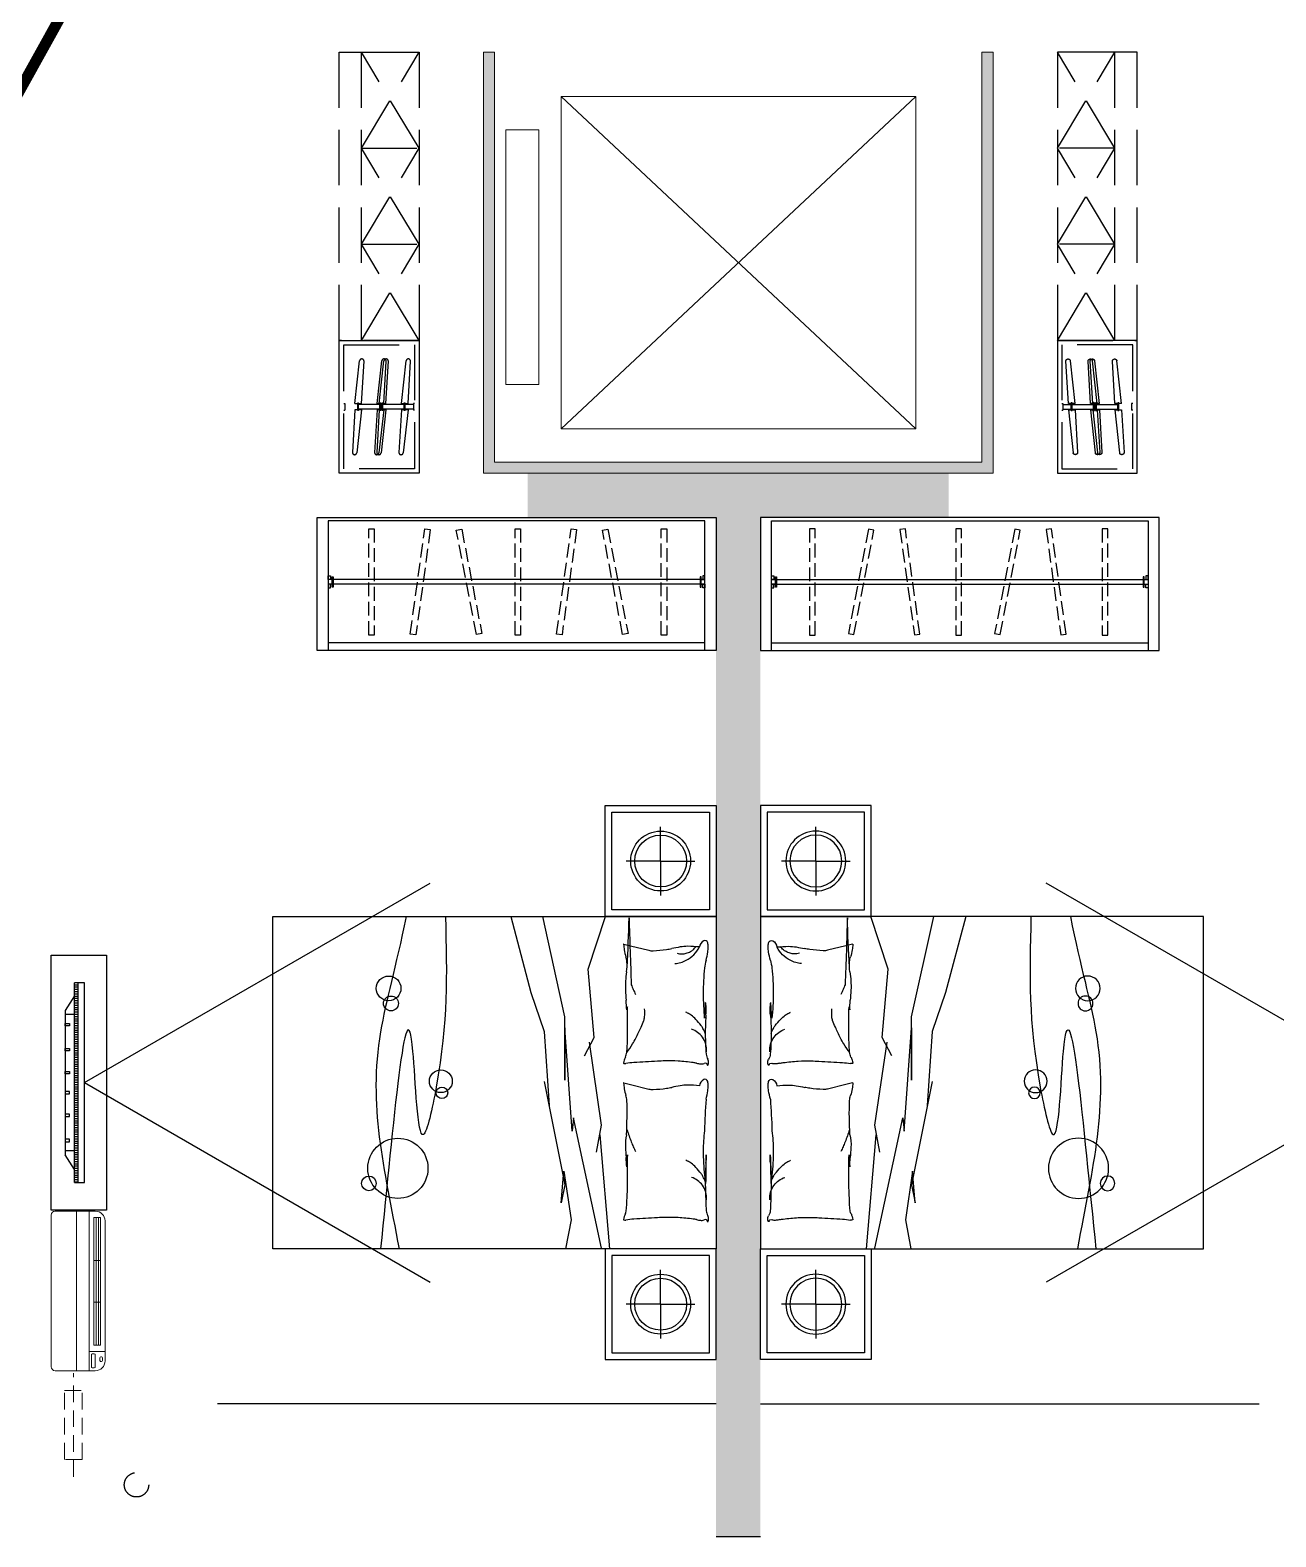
# Model space of a CAD drawing. Extents: x 3002737 to 4077523, y -995787 to -7267.
# Drawn here: x 3249543 to 3255163, y -747456 to -740656 of the extents above; entities that cross this region are included whole.
import ezdxf

# ---------------------------------------------------------------- set-up
doc = ezdxf.new("R2010")
doc.units = 0
doc.header["$LTSCALE"] = 1000
doc.header["$MEASUREMENT"] = 0
for name, pattern in [('3.5方案汇报，与郭总、侯月琴确定户型_t8$0$高层_t8$0$DASH', [0.35, 0.25, -0.1]), ('A户型$0$DASH', [0.35, 0.25, -0.1]), ('DASH', [0.35, 0.25, -0.1]), ('HIDDEN', [0.375, 0.25, -0.125])]:
    doc.linetypes.add(name, pattern=pattern)
doc.layers.get('0').update_dxf_attribs({"linetype": 'CONTINUOUS'})
for name, color, linetype in [('!!电气', 1, 'CONTINUOUS'), ('3.5方案汇报，与郭总、侯月琴确定户型_t8$0$2020.03.04 -1安徽标准化洋房户型(UA）_t8_t8$0$A-家具-FURN', 251, 'CONTINUOUS'), ('3.5方案汇报，与郭总、侯月琴确定户型_t8$0$2020.03.04 -1安徽标准化洋房户型(UA）_t8_t8$0$fur', 252, 'CONTINUOUS'), ('3.5方案汇报，与郭总、侯月琴确定户型_t8$0$2020.03.04 -1安徽标准化洋房户型(UA）_t8_t8$0$FURN', 252, 'CONTINUOUS'), ('3.5方案汇报，与郭总、侯月琴确定户型_t8$0$2020.03.04 -1安徽标准化洋房户型(UA）_t8_t8$0$看线', 154, 'CONTINUOUS'), ('3.5方案汇报，与郭总、侯月琴确定户型_t8$0$高层_t8$0$LS-家具-LB', 8, 'CONTINUOUS'), ('5fur', 175, 'CONTINUOUS'), ('LS-家具-LB', 8, 'CONTINUOUS'), ('VPIPE-雨水', 4, 'DASH'), ('WIRE-照明', 2, 'CONTINUOUS'), ('保温', 6, 'CONTINUOUS')]:
    doc.layers.add(name, color=color, linetype=linetype)
for name, color, linetype, lineweight in [('3.5方案汇报，与郭总、侯月琴确定户型_t8$0$STAIR', 2, 'CONTINUOUS', 18), ('填充', 251, 'CONTINUOUS', 5), ('平面-空调室内机', 176, 'CONTINUOUS', 9), ('平面-空调预留孔', 252, 'CONTINUOUS', 15)]:
    doc.layers.add(name, color=color, linetype=linetype, lineweight=lineweight)

# ---------------------------------------------------------------- blocks, each defined once
blk = doc.blocks.new('GDFGDGRD')
at = {"layer": '保温', "linetype": 'Continuous', "ltscale": 10}
h = blk.add_hatch(dxfattribs=at)
h.set_pattern_fill('HEX', color=251, scale=10, angle=90, style=0)
h.set_pattern_definition([(90, (-70765.89117912838, -151624.7360933621), (-16.49778, 1.010197673501861e-15), [9.525, -19.05]), (210, (-70765.89117912838, -151624.7360933621), (8.248889999999996, -14.28749658604684), [9.525, -19.05]), (150, (-70765.89117912838, -151615.2110933621), (-8.248890000000003, -14.28749658604684), [9.525, -19.05])])
h.paths.add_polyline_path([(434066.5790224251, 368523.7248330163), (434066.5789810187, 368723.7248300065), (432166.5783829462, 368723.7248300508), (432166.5784243525, 368523.7248330605)])
h = blk.add_hatch(dxfattribs=at)
h.set_pattern_fill('HEX', color=251, scale=10, angle=90, style=0)
h.set_pattern_definition([(90, (-70765.89117912838, -152124.7360933621), (-16.49778, 1.010197673501861e-15), [9.525, -19.05]), (210, (-70765.89117912838, -152124.7360933621), (8.248889999999996, -14.28749658604684), [9.525, -19.05]), (150, (-70765.89117912838, -152115.2110933621), (-8.248890000000003, -14.28749658604684), [9.525, -19.05])])
h.paths.add_polyline_path([(433016.677671614, 363923.7248245182), (433216.6776553047, 363923.7248245182), (433216.6776158109, 368523.7247332072), (433016.6776321201, 368523.7249298521)])
at = {"layer": '保温', "color": 251, "linetype": 'ByBlock', "ltscale": 10}
blk.add_line((433016.5787096247, 363923.7248245177), (433216.5787096269, 363923.724824505), dxfattribs=at)
blk = doc.blocks.new('dongkong')
at = {"layer": '平面-空调预留孔', "color": 8, "linetype": 'HIDDEN', "ltscale": 0.3}
for p, q in [((-603796.0415180789, 210899.900060961), (-603796.0415180789, 210431.4859232727)), ((-603836.0415180789, 210820.9630630909), (-603836.0415180789, 210510.8096162414)), ((-603836.0415180789, 210820.9630630909), (-603756.0415180789, 210820.9630630909)), ((-603756.0415180789, 210820.9630630909), (-603756.0415180789, 210510.8096162414))]:
    blk.add_line(p, q, dxfattribs=at)
blk.add_lwpolyline([(-603756.0415180789, 210510.8096162414), (-603836.0415180789, 210510.8096162414)], dxfattribs=at)
blk = doc.blocks.new('A$C001338C2')
at = {"color": 8}
for p, q in [((844.9999883423079, 303.6000072514144), (54.99998834231155, 303.6000543390692)), ((109.0525457565491, 214.7673082745569), (109.0525510513944, 303.6000511174025)), ((-1.49359439092e-05, 248.6000576173246), (-2.84423585981e-05, 22.0000576172315)), ((899.9999715576414, 22.00000397306576), (899.9999850640525, 248.6000039731589)), ((21.99997024633922, 5.63059293199e-05), (877.9999702463392, 5.2843679441e-06))]:
    blk.add_line(p, q, dxfattribs=at)
at = {"color": 8, "lineweight": 5}
for p, q in [((864.5756734352908, 278.6904651548975), (144.4768629888749, 278.6905080761171)), ((144.4768629888749, 278.6905080761171), (144.4768622188567, 265.7722729386405)), ((387.0097734353949, 278.6904936200444), (144.4768629888749, 278.6905080761171)), ((144.4768629888749, 278.6905080761171), (144.4768614488676, 252.8539829386973)), ((144.4768622188567, 265.7722729386405), (864.5756726653053, 265.772230017421)), ((387.0097711254275, 239.935678482565), (387.0097734353949, 278.6904936200444)), ((864.5756734352908, 278.6904651548975), (622.0427234354138, 278.6904796109884)), ((622.0427234354138, 278.6904796109884), (622.04272112545, 239.935664473509)), ((864.5756718953162, 252.8539400174777), (864.5756734352908, 278.6904651548975)), ((864.5756726653053, 265.772230017421), (864.5756711253525, 239.9356500174181)), ((899.9999830474662, 214.7672611304297), (-1.69525337697e-05, 214.7673147745954)), ((144.4768606789075, 239.9356929386377), (144.4768614488676, 252.8539829386973)), ((144.4768614488676, 252.8539829386973), (864.5756718953162, 252.8539400174777)), ((864.5756711253525, 239.9356500174181), (144.4768606789075, 239.9356929386377)), ((622.04272112545, 239.935664473509), (387.0097711254275, 239.935678482565)), ((899.9999787804518, 143.1781611304468), (-2.12195482163e-05, 143.1782147746126))]:
    blk.add_line(p, q, dxfattribs=at)
at = {"color": 8}
for points in [[(73.08482630450817, 275.0144977724194), (56.77886350143308, 275.0144987443309, -0.414213562373095), (51.27886382925863, 280.5144990721565), (51.27886400034913, 283.3844664433818, -0.414213562373095), (56.77886432817468, 288.8844661155563), (73.08482713124977, 288.8844651436448, -0.4142135623732024), (78.58482680342422, 283.3844648158192), (78.58482663233372, 280.5144974445939, -0.414213562373095)], [(89.24090579471158, 226.3562818807586), (22.19125331861505, 226.3562858772129, -0.414213562372504), (16.6912536464406, 231.8562862050385), (16.69125431894281, 243.1390318179401, -0.414213562373095), (22.19125464676836, 248.6390314901146), (89.24090712286488, 248.6390274936603, -0.414213562373095), (94.74090679503934, 243.1390271658347), (94.74090612253713, 231.8562815529331, -0.414213562373095)]]:
    blk.add_lwpolyline(points, format="xyb", close=True, dxfattribs=at)
for centre, radius, start, end in [((54.99998506405609, 248.6000543390692), 55.0000000000001, 89.99999658490542, 179.9999965849054), ((844.9999850640525, 248.6000072514144), 55.0000000000001, 359.9999965849054, 89.99999658490542), ((21.9999715576414, 22.00005630592932), 22.00000000000004, 179.9999965849054, 269.9999965849054), ((877.9999715576414, 22.00000528436794), 22.00000000000004, 269.9999965849054, 359.9999965849054)]:
    blk.add_arc(centre, radius, start, end, dxfattribs=at)
blk = doc.blocks.new('FGDGDGRDGRRD')
at = {"color": 252}
for p, q in [((430034.8182580339, 366458.3340873321), (430034.8182580339, 367058.3340873321)), ((430034.8182580339, 367058.3340873321), (430394.6214396512, 367058.3340873321)), ((430034.8222818497, 366458.3340826407), (430034.8222818497, 367058.3340826407)), ((430034.8222818497, 367058.3340826407), (430394.625463467, 367058.3340826407)), ((430394.6214396512, 367058.3340873321), (430394.6214396512, 366458.3340873321)), ((430394.6214396512, 367058.3340873321), (430394.6214396512, 367058.3340873321)), ((430394.625463467, 367058.3340826407), (430394.625463467, 366458.3340826407)), ((430394.625463467, 367058.3340826407), (430394.625463467, 367058.3340826407)), ((430394.6214396512, 366458.3340873321), (430034.8182580339, 366458.3340873321)), ((430394.625463467, 366458.3340826407), (430034.8222818497, 366458.3340826407))]:
    blk.add_line(p, q, dxfattribs=at)
at = {"layer": '5fur', "color": 252, "linetype": 'A户型$0$DASH'}
for p, q in [((430034.8182580339, 368358.33408749), (430394.6214396512, 368358.33408749)), ((430034.8182580339, 367058.3340873321), (430034.8182580339, 368358.33408749)), ((430034.8222818497, 368358.3340827986), (430394.625463467, 368358.3340827986)), ((430034.8222818497, 367058.3340826407), (430034.8222818497, 368358.3340827986)), ((430394.6211365134, 367924.9987946341), (430134.8179544431, 368358.3318258652)), ((430134.8182580339, 367924.9987944512), (430394.6214396512, 368358.3318260481)), ((430134.8182580339, 368358.3311020905), (430394.6211374192, 368358.3311020905)), ((430134.8182580339, 367058.3340873321), (430134.8182580339, 368358.3311020905)), ((430394.6251603292, 367924.9987899427), (430134.8219782589, 368358.3318211738)), ((430134.8222818497, 367924.9987897598), (430394.625463467, 368358.3318213567)), ((430134.8222818497, 368358.3310973991), (430394.625161235, 368358.3310973991)), ((430134.8222818497, 367058.3340826407), (430134.8222818497, 368358.3310973991)), ((430394.6211374192, 368358.3311020905), (430394.6211374192, 367058.3340873321)), ((430394.6214396512, 368358.33408749), (430394.6214396512, 367058.3340873321)), ((430394.625161235, 368358.3310973991), (430394.625161235, 367058.3340826407)), ((430394.625463467, 368358.3340827986), (430394.625463467, 367058.3340826407)), ((430134.8182580339, 367924.9987944512), (430394.6211365134, 367924.9987948171)), ((430394.6214396512, 367491.6664412445), (430134.8182580339, 367924.9987944512)), ((430134.8182580339, 367491.6664410093), (430394.6211365134, 367924.9987946341)), ((430134.8222818497, 367924.9987897598), (430394.6251603292, 367924.9987901257)), ((430394.625463467, 367491.6664365531), (430134.8222818497, 367924.9987897598)), ((430134.8222818497, 367491.6664363178), (430394.6251603292, 367924.9987899427)), ((430134.8182580339, 367491.6664408263), (430394.6211369663, 367491.6664411922)), ((430134.8182580339, 367058.3340873321), (430394.6214396512, 367491.6664412445)), ((430394.6211374192, 367058.3340875151), (430134.8182580339, 367491.6664410093)), ((430134.8222818497, 367491.6664361349), (430394.6251607821, 367491.6664365008)), ((430134.8222818497, 367058.3340826407), (430394.625463467, 367491.6664365531)), ((430394.625161235, 367058.3340828237), (430134.8222818497, 367491.6664363178)), ((430394.6214396512, 367058.3340873321), (430034.8182580339, 367058.3340873321)), ((430034.8182580339, 366458.3340873321), (430034.8182580339, 367058.3340873321)), ((430034.8182580339, 367058.3340873321), (430394.6214396512, 367058.3340873321)), ((430394.625463467, 367058.3340826407), (430034.8222818497, 367058.3340826407)), ((430034.8222818497, 366458.3340826407), (430034.8222818497, 367058.3340826407)), ((430034.8222818497, 367058.3340826407), (430394.625463467, 367058.3340826407)), ((430054.8182580339, 366478.3340873321), (430054.8182580339, 367038.3340873321)), ((430054.8182580339, 367038.3340873321), (430374.6214396512, 367038.3340873321)), ((430054.8222818497, 366478.3340826407), (430054.8222818497, 367038.3340826407)), ((430054.8222818497, 367038.3340826407), (430374.625463467, 367038.3340826407)), ((430394.6211374192, 367058.3340873321), (430134.8182580339, 367058.3340873321)), ((430394.625161235, 367058.3340826407), (430134.8222818497, 367058.3340826407)), ((430374.6214396512, 367038.3340873321), (430374.6214396512, 366478.3340873321)), ((430374.625463467, 367038.3340826407), (430374.625463467, 366478.3340826407)), ((430394.6214396512, 367058.3340873321), (430394.6214396512, 366458.3340873321)), ((430394.625463467, 367058.3340826407), (430394.625463467, 366458.3340826407)), ((430105.1307959596, 366772.6260690267), (430126.4147798403, 366965.3178476462)), ((430105.1348197754, 366772.6260643353), (430126.4188036561, 366965.3178429548)), ((430135.1307959596, 366772.6260690267), (430146.3510847245, 366963.7925817544)), ((430135.1348197754, 366772.6260643353), (430146.3551085403, 366963.792577063)), ((430205.1307959596, 366772.6260690267), (430226.4147798403, 366965.3178476462)), ((430205.1348197754, 366772.6260643353), (430226.4188036561, 366965.3178429548)), ((430214.9332225744, 366772.6260690267), (430236.2172064551, 366965.3178476462)), ((430214.9372463902, 366772.6260643353), (430236.2212302709, 366965.3178429548)), ((430235.1307959596, 366772.6260690267), (430246.3510847245, 366963.7925817544)), ((430235.1348197754, 366772.6260643353), (430246.3551085403, 366963.792577063)), ((430244.9332225744, 366772.6260690267), (430256.1535113393, 366963.7925817544)), ((430244.9372463902, 366772.6260643353), (430256.1575351551, 366963.792577063)), ((430314.9332225744, 366772.6260690267), (430336.2172064551, 366965.3178476462)), ((430314.9372463902, 366772.6260643353), (430336.2212302709, 366965.3178429548)), ((430344.9332225744, 366772.6260690267), (430356.1535113393, 366963.7925817544)), ((430344.9372463902, 366772.6260643353), (430356.1575351551, 366963.792577063)), ((430054.8182580339, 366773.5840873321), (430059.8182580339, 366773.5840873321)), ((430054.8182580339, 366743.0840873321), (430059.8182580339, 366743.0840873321)), ((430054.8222818497, 366773.5840826407), (430059.8222818497, 366773.5840826407)), ((430054.8222818497, 366743.0840826407), (430059.8222818497, 366743.0840826407)), ((430059.8182580339, 366773.5840873321), (430059.8182580339, 366743.0840873321)), ((430369.6214396512, 366768.5840873321), (430059.8182580339, 366768.5840873321)), ((430369.6214396512, 366748.0840873321), (430059.8182580339, 366748.0840873321)), ((430059.8222818497, 366773.5840826407), (430059.8222818497, 366743.0840826407)), ((430369.625463467, 366768.5840826407), (430059.8222818497, 366768.5840826407)), ((430369.625463467, 366748.0840826407), (430059.8222818497, 366748.0840826407)), ((430105.1307959596, 366744.0421056375), (430093.9105071946, 366552.8755929099)), ((430105.1348197754, 366744.0421009461), (430093.9145310104, 366552.8755882184)), ((430105.1307959596, 366772.6260690267), (430118.1307959596, 366772.6260690267)), ((430118.1307959596, 366744.0421056375), (430105.1307959596, 366744.0421056375)), ((430105.1348197754, 366772.6260643353), (430118.1348197754, 366772.6260643353)), ((430118.1348197754, 366744.0421009461), (430105.1348197754, 366744.0421009461)), ((430135.1307959596, 366744.0421056375), (430113.8468120789, 366551.350327018)), ((430135.1348197754, 366744.0421009461), (430113.8508358947, 366551.3503223266)), ((430118.1307959596, 366775.6260690267), (430122.1307959596, 366775.6260690267)), ((430118.1307959596, 366741.0421056375), (430118.1307959596, 366775.6260690267)), ((430122.1307959596, 366741.0421056375), (430118.1307959596, 366741.0421056375)), ((430118.1348197754, 366775.6260643353), (430122.1348197754, 366775.6260643353)), ((430118.1348197754, 366741.0421009461), (430118.1348197754, 366775.6260643353)), ((430122.1348197754, 366741.0421009461), (430118.1348197754, 366741.0421009461)), ((430122.1307959596, 366741.0421056375), (430122.1307959596, 366775.6260690267)), ((430122.1307959596, 366772.6260690267), (430135.1307959596, 366772.6260690267)), ((430135.1307959596, 366744.0421056375), (430122.1307959596, 366744.0421056375)), ((430122.1348197754, 366741.0421009461), (430122.1348197754, 366775.6260643353)), ((430122.1348197754, 366772.6260643353), (430135.1348197754, 366772.6260643353)), ((430135.1348197754, 366744.0421009461), (430122.1348197754, 366744.0421009461)), ((430205.1307959596, 366744.0421056375), (430193.9105071946, 366552.8755929099)), ((430205.1348197754, 366744.0421009461), (430193.9145310104, 366552.8755882184)), ((430214.9332225744, 366744.0421056375), (430203.7129338094, 366552.8755929099)), ((430214.9372463902, 366744.0421009461), (430203.7169576252, 366552.8755882184)), ((430205.1307959596, 366772.6260690267), (430218.1307959596, 366772.6260690267)), ((430218.1307959596, 366744.0421056375), (430205.1307959596, 366744.0421056375)), ((430205.1348197754, 366772.6260643353), (430218.1348197754, 366772.6260643353)), ((430218.1348197754, 366744.0421009461), (430205.1348197754, 366744.0421009461)), ((430235.1307959596, 366744.0421056375), (430213.8468120789, 366551.350327018)), ((430235.1348197754, 366744.0421009461), (430213.8508358947, 366551.3503223266)), ((430214.9332225744, 366772.6260690267), (430227.9332225744, 366772.6260690267)), ((430227.9332225744, 366744.0421056375), (430214.9332225744, 366744.0421056375)), ((430214.9372463902, 366772.6260643353), (430227.9372463902, 366772.6260643353)), ((430227.9372463902, 366744.0421009461), (430214.9372463902, 366744.0421009461)), ((430218.1307959596, 366775.6260690267), (430222.1307959596, 366775.6260690267)), ((430218.1307959596, 366741.0421056375), (430218.1307959596, 366775.6260690267)), ((430222.1307959596, 366741.0421056375), (430218.1307959596, 366741.0421056375)), ((430218.1348197754, 366775.6260643353), (430222.1348197754, 366775.6260643353)), ((430218.1348197754, 366741.0421009461), (430218.1348197754, 366775.6260643353)), ((430222.1348197754, 366741.0421009461), (430218.1348197754, 366741.0421009461)), ((430222.1307959596, 366741.0421056375), (430222.1307959596, 366775.6260690267)), ((430222.1307959596, 366772.6260690267), (430235.1307959596, 366772.6260690267)), ((430235.1307959596, 366744.0421056375), (430222.1307959596, 366744.0421056375)), ((430222.1348197754, 366741.0421009461), (430222.1348197754, 366775.6260643353)), ((430222.1348197754, 366772.6260643353), (430235.1348197754, 366772.6260643353)), ((430235.1348197754, 366744.0421009461), (430222.1348197754, 366744.0421009461)), ((430244.9332225744, 366744.0421056375), (430223.6492386937, 366551.350327018)), ((430244.9372463902, 366744.0421009461), (430223.6532625095, 366551.3503223266)), ((430227.9332225744, 366775.6260690267), (430231.9332225744, 366775.6260690267)), ((430227.9332225744, 366741.0421056375), (430227.9332225744, 366775.6260690267)), ((430231.9332225744, 366741.0421056375), (430227.9332225744, 366741.0421056375)), ((430227.9372463902, 366775.6260643353), (430231.9372463902, 366775.6260643353)), ((430227.9372463902, 366741.0421009461), (430227.9372463902, 366775.6260643353)), ((430231.9372463902, 366741.0421009461), (430227.9372463902, 366741.0421009461)), ((430231.9332225744, 366741.0421056375), (430231.9332225744, 366775.6260690267)), ((430231.9332225744, 366772.6260690267), (430244.9332225744, 366772.6260690267)), ((430244.9332225744, 366744.0421056375), (430231.9332225744, 366744.0421056375)), ((430231.9372463902, 366741.0421009461), (430231.9372463902, 366775.6260643353)), ((430231.9372463902, 366772.6260643353), (430244.9372463902, 366772.6260643353)), ((430244.9372463902, 366744.0421009461), (430231.9372463902, 366744.0421009461)), ((430314.9332225744, 366744.0421056375), (430303.7129338094, 366552.8755929099)), ((430314.9372463902, 366744.0421009461), (430303.7169576252, 366552.8755882184)), ((430314.9332225744, 366772.6260690267), (430327.9332225744, 366772.6260690267)), ((430327.9332225744, 366744.0421056375), (430314.9332225744, 366744.0421056375)), ((430314.9372463902, 366772.6260643353), (430327.9372463902, 366772.6260643353)), ((430327.9372463902, 366744.0421009461), (430314.9372463902, 366744.0421009461)), ((430344.9332225744, 366744.0421056375), (430323.6492386937, 366551.350327018)), ((430344.9372463902, 366744.0421009461), (430323.6532625095, 366551.3503223266)), ((430327.9332225744, 366775.6260690267), (430331.9332225744, 366775.6260690267)), ((430327.9332225744, 366741.0421056375), (430327.9332225744, 366775.6260690267)), ((430331.9332225744, 366741.0421056375), (430327.9332225744, 366741.0421056375)), ((430327.9372463902, 366775.6260643353), (430331.9372463902, 366775.6260643353)), ((430327.9372463902, 366741.0421009461), (430327.9372463902, 366775.6260643353)), ((430331.9372463902, 366741.0421009461), (430327.9372463902, 366741.0421009461)), ((430331.9332225744, 366741.0421056375), (430331.9332225744, 366775.6260690267)), ((430331.9332225744, 366772.6260690267), (430344.9332225744, 366772.6260690267)), ((430344.9332225744, 366744.0421056375), (430331.9332225744, 366744.0421056375)), ((430331.9372463902, 366741.0421009461), (430331.9372463902, 366775.6260643353)), ((430331.9372463902, 366772.6260643353), (430344.9372463902, 366772.6260643353)), ((430344.9372463902, 366744.0421009461), (430331.9372463902, 366744.0421009461)), ((430374.6214396512, 366773.5840873321), (430369.6214396512, 366773.5840873321)), ((430369.6214396512, 366773.5840873321), (430369.6214396512, 366743.0840873321)), ((430374.6214396512, 366743.0840873321), (430369.6214396512, 366743.0840873321)), ((430374.625463467, 366773.5840826407), (430369.625463467, 366773.5840826407)), ((430369.625463467, 366773.5840826407), (430369.625463467, 366743.0840826407)), ((430374.625463467, 366743.0840826407), (430369.625463467, 366743.0840826407)), ((430394.6214396512, 366458.3340873321), (430034.8182580339, 366458.3340873321)), ((430394.625463467, 366458.3340826407), (430034.8222818497, 366458.3340826407)), ((430374.6214396512, 366478.3340873321), (430054.8182580339, 366478.3340873321)), ((430374.625463467, 366478.3340826407), (430054.8222818497, 366478.3340826407))]:
    blk.add_line(p, q, dxfattribs=at)
for centre, start, end in [((430136.3651517424, 366964.322810456), 356.9605880066717, 174.2894068628322), ((430136.3691755582, 366964.3228057646), 356.9605880066717, 174.2894068628322), ((430236.3651517424, 366964.322810456), 356.9605880066717, 174.2894068628322), ((430236.3691755582, 366964.3228057646), 356.9605880066717, 174.2894068628322), ((430246.1675783572, 366964.322810456), 356.9605880066717, 174.2894068628322), ((430246.171602173, 366964.3228057646), 356.9605880066717, 174.2894068628322), ((430346.1675783572, 366964.322810456), 356.9605880066717, 174.2894068628322), ((430346.171602173, 366964.3228057646), 356.9605880066717, 174.2894068628322), ((430103.8964401768, 366552.3453642082), 176.9605880066717, 354.2894068628323), ((430103.9004639926, 366552.3453595168), 176.9605880066717, 354.2894068628323), ((430203.8964401768, 366552.3453642082), 176.9605880066717, 354.2894068628323), ((430203.9004639926, 366552.3453595168), 176.9605880066717, 354.2894068628323), ((430213.6988667916, 366552.3453642082), 176.9605880066717, 354.2894068628323), ((430213.7028906074, 366552.3453595168), 176.9605880066717, 354.2894068628323), ((430313.6988667916, 366552.3453642082), 176.9605880066717, 354.2894068628323), ((430313.7028906074, 366552.3453595168), 176.9605880066717, 354.2894068628323)]:
    blk.add_arc(centre, 10, start, end, dxfattribs=at)
blk = doc.blocks.new('3.5方案汇报，与郭总、侯月琴确定户型_t8$0$2020.03.04 -1安徽标准化洋房户型(UA）_t8_t8$0$A-F-Bed1500-4')
at = {"color": 252}
for p, q in [((-750, 0), (750, 0)), ((-750, -2000), (-750, 0)), ((750, 0), (750, -2000)), ((-617.7616681484506, -386.1678229130339), (-597.1052253507078, -303.5976939790417)), ((8.50855775270611, -386.1678229130339), (29.16500055044889, -303.5976939788088)), ((-625.2731553353369, -416.1934013820719), (-617.7616681484506, -386.1678229130339)), ((0.9970705658197403, -416.1934013820719), (8.50855775270611, -386.1678229130339)), ((-511.9317226624116, -577.1798769615125), (-750, -498.5179049889557)), ((192.2032949095592, -516.7134267324582), (-181.868435013108, -571.682923741173)), ((746.33831248153, -516.7134267324582), (159.196948508732, -643.1432804106735)), ((313.2264670683071, -538.7012044200674), (192.2032949095592, -516.7134267324582)), ((750, -478.7751651676372), (236.2117371819913, -522.2103799527977)), ((-203.8726855423301, -549.6951108605135), (-511.9317226624116, -577.1798769615125)), ((-121.3568195393309, -593.6707366220653), (-203.8726855423301, -549.6951108605135)), ((219.7085639815778, -648.6402336307801), (-247.8811278147623, -681.6219529518858)), ((159.196948508732, -643.1432804106735), (219.7085639815778, -648.6402336307801)), ((399.7718516308814, -687.1189061722253), (619.8140629930422, -654.1371868508868)), ((619.8140629930422, -654.1371868508868), (750, -678.7815798122901)), ((-297.3905886290595, -681.6219529521186), (-750, -781.9198113195598)), ((-11.33574325218797, -681.6219529518858), (-297.3905886290595, -681.6219529521186)), ((-247.8811278147623, -681.6219529518858), (-11.33574325218797, -681.6219529518858)), ((-5.834665923379362, -775.0701225022785), (461.7549670860171, -681.6219529518858)), ((542.7992743197829, -698.1128126126714), (399.7718516308814, -687.1189061722253)), ((461.7549670860171, -681.6219529518858), (542.7992743197829, -698.1128126126714)), ((-407.4117237040773, -835.5365727311), (-231.3779546143487, -775.0701225022785)), ((-231.3779546143487, -775.0701225022785), (103.2992309322581, -753.2596241997089)), ((-750, -926.6360268753488), (-407.4117237040773, -835.5365727311)), ((750, -2000), (-750, -2000))]:
    blk.add_line(p, q, dxfattribs=at)
for points in [[(-221.2358808247373, -48.4499370441772, 0.02784216218710925), (-245.0176549861208, -59.06310973060317, 0.04868500777511277), (-257.5544203873724, -67.14686379302293, 0.02366646222630654), (-285.4776938995346, -91.50591961527243, 0.03122341845377973), (-304.5009703617543, -112.185090259416, 0.04680097368508041), (-309.6089792819694, -119.8512246275786, 0.02319083204715396), (-317.6459259726107, -136.5808198016603)], [(-139.249232025817, -42.7511342507787, 0.08815313181814681), (-173.7790566831827, -46.29488889290951, 0.08815313181902454), (-204.9744019890204, -61.51715610316023, 0.07754712070292484), (-226.620638509281, -83.12931038974784, 0.07754712070444297), (-240.6538191596046, -110.3086151876487)], [(-135.4935864089057, -403.0572284564842, 0.01610775216538851), (-174.4123205458745, -376.8253474652302, 0.02459882653293369), (-201.2185604190454, -361.7720933710225, 0.009477215100867024), (-250.2568336464465, -338.4738929325249, 0.0159372813057892), (-280.0888819471002, -326.1168072121218, 0.07252085289905216), (-296.4292581798509, -322.5305621267762, 0.03333927880047234), (-332.6689003454521, -322.3637158314232)], [(-521.7384666698053, -401.5331427433994, 0.009729474472361587), (-744.4496543509886, -392.5013080853969, 0.002723181774252113), (-441.5664151413366, -382.4145902951714, 0.007970500852809087), (-419.821477971971, -373.3759234382305, 0.007970500855136745), (-398.375706737861, -363.6487096799538)], [(213.4660011697561, -401.5331427433994, 0.009729474472361587), (240.7548134885728, -392.5013080853969, 0.009729474473291038), (267.6715636532754, -382.4145902951714, 0.007970500852809087), (289.416500822641, -373.3759234382305, 0.007970500855136745), (310.862272056751, -363.6487096797209)]]:
    blk.add_lwpolyline(points, format="xyb", dxfattribs=at)
for centre, radius in [((-6.30894747748971, -1241.852265570778), 51.58965469094711), ((46.07884426414967, -1236.617397223366), 26.18686817343938), ((386.5995559524745, -1435.542531394865), 135.8260201244952), ((-425.4113549496979, -1477.421507525025), 55.67098179216729), ((-357.3072224175557, -1466.951765938429), 33.53479937890176), ((454.7036966560408, -1566.414333024062), 33.13048385271835)]:
    blk.add_circle(centre, radius, dxfattribs=at)
for centre, radius, start, end in [((-628.3414259647252, -49.99225914152339), 13.12400763483671, 101.2723767491829, 206.5805210736168), ((-609.5053405356593, -40.5678583746776), 34.18623553474303, 206.5805210736168, 265.5997908527732), ((-613.2361623944016, -125.7768511082977), 90.3993165445249, 90, 101.2723767491829), ((-613.2361623927718, -196.5102532042656), 161.132718640496, 81.56280626608805, 90), ((-634.3106601447798, -338.5882092060056), 304.7651663573313, 74.25601660039709, 81.56280626608805), ((-485.8864607433788, 187.8959194081835), 242.2405746093072, 254.2560166003971, 262.4531487862034), ((-402.0984047877137, 1074.751451480202), 1132.911323380744, 264.1432992901358, 270.0012636383574), ((-402.0734187968774, 990.8247237696778), 1048.984595394926, 270, 276.0866954021577), ((-335.3091080090962, -196.8550412300974), 152.3768302830959, 92.5385855987967, 100.189876582625), ((-468.1052776970901, -1934.016663561109), 1890.100630726493, 84.61873047501305, 86.78995671789357), ((-329.2266520054545, -334.0459967916831), 289.7025545990662, 85.19815447038404, 92.5385855987967), ((-231.8794743344188, 824.7829774564598), 873.2080458157864, 265.1981544703841, 269.4242593250203), ((-225.6387776343618, 1445.815266054589), 1494.271689717824, 269.4242593250203, 271.9078869210661), ((-203.2166801504791, 772.7058309009299), 820.7889043784693, 271.9078869210661, 275.2591878802243), ((-132.9245127314935, 9.065650589298457), 53.92039297184105, 275.2591878802243, 300.6512549356904), ((-90.71347370848525, -62.1638139039278), 28.87700087226759, 85.69746007519794, 120.6512549414286), ((-90.43086032988504, -58.40740353497677), 25.10997430189502, 68.21169773668494, 85.69746007519794), ((-72.2088030242594, -48.59070091624744), 15.59499963617817, 158.0096009477628, 201.4209842488662), ((-117.2500239664223, -66.26119471597485), 32.788447275897, 351.8665172916235, 21.42098424886616), ((-82.7019373390358, -44.35324466158636), 4.278555704586578, 78.10694305107273, 158.0096009477628), ((-81.34237842075527, -37.8977983717341), 2.318503280731092, 258.1069430575997, 19.56396719818077), ((-82.37983752437867, -38.26648592855781), 3.419526398665837, 19.56396718337717, 68.21169772429774), ((-2.07120006356854, -49.99225914152339), 13.12400763483671, 101.2723767491829, 206.5805210736168), ((16.76488536503166, -40.56785837537609), 34.18623553396625, 206.5805210736168, 265.5997908527732), ((13.03406350675505, -125.7768511082977), 90.3993165445249, 90, 101.2723767491829), ((13.03406350838486, -196.5102532040328), 161.132718640496, 81.56280626608805, 90), ((-8.040434243623167, -338.5882092057727), 304.7651663573313, 74.25601660039709, 81.56280626608805), ((347.7647450969089, 4073.153131101746), 4127.45548347206, 266.2060126425075, 268.1914537772366), ((307.1645600019256, 624.524859480327), 682.6847311054545, 262.4531487862034, 270), ((307.1645599977346, 990.8247237699106), 1048.984595394926, 270, 276.0866954021577), ((338.9455687275622, -334.0459967914503), 289.7025545990662, 85.19815447038404, 92.5385855987967), ((498.7204649767373, 6156.757255722769), 6203.786664957764, 268.4056676524657, 269.6045789805927), ((436.292746398598, 824.7829774564598), 873.2080458157864, 265.1981544703841, 269.4242593250203), ((653.8282331556547, -374.1278852566611), 391.6486463229035, 128.3885663838108, 133.8115076753877), ((458.2982833771966, -127.3293288974091), 76.78123187456048, 117.2395874878568, 128.3885663838108), ((362.2702780038817, 474.0518832043745), 529.2819795624205, 276.0866954021577, 280.189876582625), ((530.2692489571637, -267.1320031944197), 234.021836131568, 110.8602819915767, 117.2395874937872), ((442.533443098655, 1445.815266054589), 1494.271689717824, 269.4242593250203, 271.9078869210661), ((521.6299745460274, -141.6877224475611), 99.2050227541671, 126.0863612402911, 143.8233548632496), ((521.629974546493, -141.6877224512864), 99.20502275752371, 105.9352418457458, 126.0863612402911), ((443.400542817777, 2582.659089343157), 2630.741319032906, 271.0646636373529, 272.9365498579432), ((521.6299745468423, -141.6877224522177), 99.20502275853231, 85.78412244607468, 105.9352418457458), ((573.231081123813, 9.065650589298457), 53.92039297184105, 275.2591878802243, 300.6512549356904), ((615.4421201468213, -62.16381390369497), 28.87700087226759, 85.69746007519794, 120.6512549414286), ((615.7247335254215, -58.40740353474393), 25.10997430189502, 68.21169773668494, 85.69746007519794), ((633.9467908310471, -48.59070091601461), 15.59499963617817, 158.0096009477628, 201.4209842488662), ((588.9055698888842, -66.26119471597485), 32.788447275897, 351.8665172916235, 21.42098424886616), ((623.4536565162707, -44.35324466135353), 4.278555704586578, 78.10694305107273, 158.0096009477628), ((624.8132154345512, -37.89779837150127), 2.318503280731092, 258.1069430575997, 19.56396719818077), ((623.7757563309278, -38.26648592832498), 3.419526398665837, 19.56396718337717, 68.21169772429774), ((-123.3520142054185, -127.7512521895114), 491.8309499016032, 173.7676352583287, 180), ((-411.2041313839145, -127.7512521899771), 203.9788327231081, 180, 189.6843662906793), ((-666.9327176788356, -163.1189644287806), 89.8545583439198, 41.44290606445839, 53.73593242867623), ((-676.2830024565337, -199.1041415601503), 139.9446217386989, 45.0976165080812, 62.79640743685439), ((-639.0122753605247, -138.4665995449759), 52.60821364254281, 25.35511672604316, 41.44290606445839), ((-728.0098174433224, -180.6403350499459), 151.0926614666538, 21.81492367501513, 25.35511672604316), ((-778.5756133535178, -200.8804898306262), 205.5588306139067, 18.77989883407001, 21.81492367501513), ((-637.1340477054473, -152.7852195657324), 56.16381224036447, 0, 18.77989883407001), ((-676.28300245828, -199.1041415615473), 139.9446217408266, 27.39882557864935, 45.0976165080812), ((-676.2830024510622, -199.1041415615473), 139.944621734397, 16.51497588371314, 27.39882557864935), ((814.4362170802196, -224.8369715914596), 913.0531557024722, 172.3191033009795, 176.6312513789692), ((106.1292718000477, -129.3105819632765), 198.3336164092538, 167.8905418753753, 172.3191033009795), ((-328.3490169269498, -36.09148694598116), 246.0324298307895, 347.8905418753753, 351.8665172916235), ((502.9182116948068, -127.7512521895114), 491.8309499016032, 173.7676352583287, 180), ((215.0660945163108, -127.7512521899771), 203.9788327231081, 180, 189.6843662906793), ((534.794852689025, -214.8086926101241), 200.1861671667296, 151.6832362035009, 156.9972308943948), ((401.9782707632985, -143.2441972449888), 49.31628471400698, 140.9650640087837, 151.6832362035009), ((538.5956741444534, -254.0127849450801), 225.1969116393629, 133.8115076753877, 140.9650640087837), ((521.6299745454453, -141.6877224501222), 99.20502275521251, 143.8233548632496, 161.5603484898353), ((1520.591810935526, -224.8369715914596), 913.0531557024722, 172.3191033009795, 176.6312513789692), ((812.2848656553542, -129.3105819632765), 198.3336164092538, 167.8905418753753, 172.3191033009795), ((377.8065769283567, -36.09148694598116), 246.0324298307895, 347.8905418753753, 351.8665172916235), ((257.1871764346724, -13.68873065826483), 882.032812274582, 189.6843662906793, 192.1983793662628), ((-914.8928671346512, -267.0667035630904), 317.1219007156818, 8.005050951176866, 12.19837936626278), ((-672.5028725169832, -152.7852195664309), 91.53263705188874, 345.3148933670589, 0), ((-676.2830024525756, -199.1041415601503), 139.9446217354562, 5.63112618007712, 16.51497587092328), ((580.5149428424193, -211.0675232911017), 678.7269722582655, 176.6312513789692, 181.6330886383216), ((883.4574023353634, -13.68873063707724), 882.0328122786037, 189.6843662906793, 192.1983793662628), ((-288.6226412339602, -267.0667035502847), 317.1219007134373, 8.005050951176866, 12.19837936626278), ((1286.670536698191, -211.0675232806243), 678.7269722581079, 176.6312513789692, 181.6330886383216), ((-1253.223493065336, -314.6463874252513), 658.7817297255854, 2.664881811253276, 8.005050951176866), ((1266.736566224368, -191.5030051479116), 1365.227436036072, 181.6330886383216, 183.0549578030348), ((13519.62342564139, 462.4293625634164), 13635.55196031889, 183.0549578030348, 183.50485753629), ((-626.9532671646448, -314.646387435263), 658.781729726516, 2.664881811253276, 8.005050951176866), ((1972.892160080606, -191.5030051479116), 1365.227436036072, 181.6330886383216, 183.0549578030348), ((14225.77901949716, 462.4293624446727), 13635.5519603121, 183.0549578030348, 183.50485753629), ((-662.7922229029937, -287.1650418220088), 67.71125242046591, 345.9548063017074, 2.664881811253276), ((-36.52199700183701, -287.1650418220088), 67.71125242046591, 345.9548063017074, 2.664881811253276), ((-636.8265665104846, -187.7879541774746), 229.6680828437212, 279.4841043331464, 287.3864123713414), ((-532.4193359486526, -521.2289212362375), 119.7367658728862, 96.43405368305908, 107.3864123713414), ((-529.4862536445726, -547.2383784356061), 145.9110822079476, 78.44143822268722, 96.43405368968716), ((-433.1903298820835, 75.24777236650698), 484.2003257956834, 262.0391745989814, 271.8978990650748), ((-484.5293514018413, 994.4599731999915), 1404.763554182042, 272.7490648362864, 274.6175821802166), ((-273.5085289981216, -1618.252534490777), 1216.456855347142, 92.6096299651822, 94.61758218021657), ((-244.8405229367781, -6117.738517785911), 5718.506036013494, 89.71345520095782, 90.97037843475093), ((-320.9846268149558, -340.6514992373995), 62.90506594346241, 250.7862899696913, 262.7759744107171), ((-222.0629191251937, -1563.303399197292), 1164.013960197597, 86.42602720317774, 89.71345520095782), ((-158.595426295884, -547.1507680877112), 145.8812122925293, 77.13096199806675, 86.42602720317774), ((-136.1912941676565, -449.0857025985606), 45.28945216349266, 62.7158828671123, 77.13096199806675), ((230.1554761371808, -351.5202197786421), 321.1810663000431, 183.50485753629, 189.9983581996), ((-105.1835315445205, -410.639626707416), 19.32936577002646, 343.3022341338442, 9.998358199600041), ((-10.55634060932789, -187.7879541772418), 229.6680828437212, 279.4841043331464, 287.3864123713414), ((93.85088995250408, -521.2289212360047), 119.7367658728862, 96.43405368305908, 107.3864123713414), ((135.7515557262814, -2065.299789458048), 1663.97324612543, 86.58211283388943, 91.90513284376604), ((281.0498948738677, -178.8987857152242), 230.0529023427443, 258.4414382226872, 272.7490648362864), ((224.7086273927707, 994.4599732002243), 1404.763554182042, 272.7490648362864, 274.6175821802166), ((423.3316977967042, -6117.738517743535), 5718.506035971117, 89.71345520095782, 90.97037843475093), ((412.2958440557122, 653.8769799049478), 1057.417088687074, 265.3453049384535, 268.2683873446387), ((435.7294497964904, -1618.252534490777), 1216.456855347142, 92.6096299651822, 94.61758218021657), ((446.109301607823, -1563.303399197292), 1164.013960197597, 86.42602720317774, 89.71345520095782), ((495.2166236483026, -1386.336985076312), 985.062967065069, 85.05950514263797, 88.63567947894549), ((569.96429968765, -449.0857025983278), 45.28945216349266, 62.7158828671123, 77.13096199806675), ((936.3110699924873, -351.5202197786421), 321.1810663000431, 183.50485753629, 189.9983581996), ((600.972062310786, -410.639626707416), 19.32936577002646, 343.3022341338442, 9.998358199600041), ((-624.3837098155636, -416.4159061615355), 0.9168542466615369, 165.9550628184118, 274.0829399967642), ((-643.596068381099, -147.2659479903523), 270.7516457491696, 274.0829399967642, 279.4841043331464), ((-80.25877119449433, -340.6446779980324), 76.72654245404146, 242.7158828671123, 253.778848955687), ((-77.2546353507787, -330.31860432541), 87.48073371430169, 253.778848955687, 262.8796063852586), ((-87.93453427380882, -415.8138407743536), 1.321023312779486, 262.8796063935308, 343.3022341338442), ((1.886516085127369, -416.4159061617684), 0.916854246280022, 165.9550627909102, 274.0829399701515), ((-17.32584248040803, -147.2659479803406), 270.7516457590064, 274.0829399967642, 279.4841043331464), ((625.8968226608122, -340.6446779980324), 76.72654245404146, 242.7158828671123, 253.778848955687), ((628.9009585045278, -330.31860432541), 87.48073371430169, 253.778848955687, 262.8796063852586), ((618.2210595814977, -415.8138407743536), 1.321023312779486, 262.8796063935308, 343.3022341338442)]:
    blk.add_arc(centre, radius, start, end, dxfattribs=at)
for points, knots in [([(-750, -1220.912777505815), (-476.814266057685, -1214.753384231823), (-219.4599993759766, -1206.616908891127), (406.6843391740695, -1343.619838840561), (-750, -1378.347516756039), (203.8595337867737, -1456.506617772859), (750, -1514.06561530754)], [0, 0, 0, 0, 692.7859228564369, 915.1608489588393, 1290.086230292408, 2337.669759119592, 2337.669759119592, 2337.669759119592, 2337.669759119592]), ([(-750, -1398.898428504122), (-520.3506864029914, -1444.700659054564), (-8.960546384565532, -1599.528082831064), (374.4130517626181, -1500.230366172269), (750, -1430.307658155682)], [0, 0, 0, 0, 470.0992431246647, 1589.098475282663, 1589.098475282663, 1589.098475282663, 1589.098475282663])]:
    blk.add_open_spline(points, degree=3, knots=knots, dxfattribs=at)
blk = doc.blocks.new('3.5方案汇报，与郭总、侯月琴确定户型_t8$0$2020.03.04 -1安徽标准化洋房户型(UA）_t8_t8$0$VCBCXVBCXVBV')
at = {"color": 252}
for p, q in [((212022.0000002291, 120965.4999999998), (212022.0000002291, 121120.4999999998)), ((212022.0000002291, 120965.4999999998), (211867.0000002291, 120965.4999999998)), ((212022.0000002291, 120965.4999999998), (212022.0000002291, 120810.4999999998)), ((212022.0000002291, 120965.4999999998), (212177.0000002291, 120965.4999999998)), ((212022.0000002291, 118965.4999999995), (212022.0000002291, 119120.4999999995)), ((212022.0000002291, 118965.4999999995), (211867.0000002291, 118965.4999999995)), ((212022.0000002291, 118965.4999999995), (212022.0000002291, 118810.4999999995)), ((212022.0000002291, 118965.4999999995), (212177.0000002291, 118965.4999999995))]:
    blk.add_line(p, q, dxfattribs=at)
for points in [[(211772.0000002291, 120715.4999999997), (211772.0000002291, 121215.4999999998), (212272.0000002291, 121215.4999999998), (212272.0000002291, 120715.4999999997)], [(211802.0000002291, 120745.4999999997), (211802.0000002291, 121185.4999999998), (212242.0000002291, 121185.4999999998), (212242.0000002291, 120745.4999999997)], [(211772.0000002291, 119215.4999999997), (211772.0000002291, 118715.4999999995), (212272.0000002291, 118715.4999999995), (212272.0000002291, 119215.4999999997)], [(211802.0000002291, 119185.4999999997), (211802.0000002291, 118745.4999999995), (212242.0000002291, 118745.4999999995), (212242.0000002291, 119185.4999999997)]]:
    blk.add_lwpolyline(points, close=True, dxfattribs=at)
for centre, radius in [((212022.0000002291, 120965.4999999998), 135), ((212022.0000002291, 120965.4999999998), 117), ((212022.0000002291, 118965.4999999995), 135), ((212022.0000002291, 118965.4999999995), 117)]:
    blk.add_circle(centre, radius, dxfattribs=at)
at = {"layer": '3.5方案汇报，与郭总、侯月琴确定户型_t8$0$2020.03.04 -1安徽标准化洋房户型(UA）_t8_t8$0$A-家具-FURN', "color": 252, "rotation": 270}
blk.add_blockref('3.5方案汇报，与郭总、侯月琴确定户型_t8$0$2020.03.04 -1安徽标准化洋房户型(UA）_t8_t8$0$A-F-Bed1500-4', (212271.9999992447, 119965.4999999997), dxfattribs=at)
blk = doc.blocks.new('3.5方案汇报，与郭总、侯月琴确定户型_t8$0$2020.03.04 -1安徽标准化洋房户型(UA）_t8_t8$0$sdfgsdfgsdfg')
at = {"layer": '3.5方案汇报，与郭总、侯月琴确定户型_t8$0$2020.03.04 -1安徽标准化洋房户型(UA）_t8_t8$0$FURN'}
h = blk.add_hatch(dxfattribs=at)
h.set_pattern_fill('ANSI31', color=256, scale=100, angle=225, style=0)
h.set_pattern_definition([(360, (-130272.1253712806, -44238.08861426391), (4.000000000000001e-15, 9.152000002052633), [])])
h.paths.add_polyline_path([(-68957.79749128432, -54984.28760824916), (-68957.79749128432, -54178.91160806853), (-68972.00357232452, -54178.91160806853), (-68972.00357232452, -54984.28760824916)])
for p, q in [((-68997.53502674983, -54581.59960815882), (-70393.88986594346, -53775.41376586619)), ((-68957.79749128432, -54178.91160806853), (-68997.53502674983, -54178.91160806853)), ((-68997.53502674983, -54178.91160806853), (-68997.53502674983, -54984.28760824916)), ((-68972.00357232452, -54178.91160806853), (-68972.00357232452, -54984.28760824916)), ((-68957.79749128432, -54178.91160806853), (-68957.79749128432, -54984.28760824916)), ((-68957.79749128432, -54230.77538025462), (-68920.03037832933, -54290.48807915693)), ((-68957.79749128432, -54306.47667307929), (-68920.03037832933, -54306.47667307929)), ((-68920.03037832933, -54872.71113716076), (-68920.03037832933, -54290.48807915693)), ((-68937.59503988666, -54343.05047872105), (-68937.59503988666, -54352.61863628913)), ((-68920.03037832933, -54343.05047872105), (-68937.59503988666, -54343.05047872105)), ((-68937.59503988666, -54352.61863628913), (-68920.03037832933, -54352.61863628913)), ((-68920.03037832933, -54352.61863628913), (-68920.03037832933, -54343.05047872105)), ((-68937.59503988666, -54444.23015367643), (-68937.59503988666, -54453.79831124451)), ((-68920.03037832933, -54444.23015367643), (-68937.59503988666, -54444.23015367643)), ((-68937.59503988666, -54453.79831124451), (-68920.03037832933, -54453.79831124451)), ((-68920.03037832933, -54453.79831124451), (-68920.03037832933, -54444.23015367643)), ((-68997.53502674983, -54581.59960815887), (-70393.88986594346, -55387.78545045173)), ((-68937.59503988666, -54536.4461206969), (-68937.59503988666, -54546.01427826498)), ((-68920.03037832933, -54536.4461206969), (-68937.59503988666, -54536.4461206969)), ((-68937.59503988666, -54546.01427826498), (-68920.03037832933, -54546.01427826498)), ((-68920.03037832933, -54546.01427826498), (-68920.03037832933, -54536.4461206969)), ((-68937.59503988666, -54626.75309562082), (-68937.59503988666, -54617.18493805271)), ((-68937.59503988666, -54617.18493805271), (-68920.03037832933, -54617.18493805271)), ((-68920.03037832933, -54626.75309562082), (-68937.59503988666, -54626.75309562082)), ((-68920.03037832933, -54617.18493805271), (-68920.03037832933, -54626.75309562082)), ((-68937.59503988666, -54718.96906264129), (-68937.59503988666, -54709.40090507318)), ((-68937.59503988666, -54709.40090507318), (-68920.03037832933, -54709.40090507318)), ((-68920.03037832933, -54718.96906264129), (-68937.59503988666, -54718.96906264129)), ((-68920.03037832933, -54709.40090507318), (-68920.03037832933, -54718.96906264129)), ((-68937.59503988666, -54820.14873759664), (-68937.59503988666, -54810.58058002857)), ((-68937.59503988666, -54810.58058002857), (-68920.03037832933, -54810.58058002857)), ((-68920.03037832933, -54820.14873759664), (-68937.59503988666, -54820.14873759664)), ((-68920.03037832933, -54810.58058002857), (-68920.03037832933, -54820.14873759664)), ((-68957.79749128432, -54856.72254323841), (-68920.03037832933, -54856.72254323841)), ((-68957.79749128432, -54932.42383606308), (-68920.03037832933, -54872.71113716076)), ((-68997.53502674983, -54984.28760824916), (-68957.79749128432, -54984.28760824916))]:
    blk.add_line(p, q, dxfattribs=at)
blk = doc.blocks.new('*U399')
at = {"layer": '3.5方案汇报，与郭总、侯月琴确定户型_t8$0$高层_t8$0$LS-家具-LB'}
for p, q in [((49.99999999918509, -279.999999998221), (49.99999999930151, -263.38461538302)), ((49.99999999930151, -263.38461538302), (60.24390243832022, -263.3846153829618)), ((60.24390243832022, -263.3846153829618), (60.2439024382038, -279.9999999982501)), ((67.81475819391198, -313.3846153829909), (67.81475819414482, -267.0769230752448)), ((67.81475819414482, -267.0769230752448), (72.20500209659804, -267.0769230753031)), ((72.20500209659804, -267.0769230753031), (72.2050020963652, -313.38461538302)), ((1727.79499790282, -267.076923082579), (1727.794997902587, -313.3846153902668)), ((1732.185241805157, -267.076923082579), (1727.79499790282, -267.076923082579)), ((1732.18524180504, -313.3846153902668), (1732.185241805157, -267.076923082579)), ((1739.756097561098, -263.3846153904415), (1739.756097560981, -280.0000000057007)), ((1750.000000000116, -263.3846153904415), (1739.756097561098, -263.3846153904415)), ((1750, -280.0000000056425), (1750.000000000116, -263.3846153904415)), ((67.8147581940284, -279.9999999984539), (49.99999999918509, -279.9999999983374)), ((49.99999999918509, -279.999999998221), (67.8147581940284, -279.9999999984539)), ((60.2439024382038, -279.9999999982501), (49.99999999918509, -279.999999998221)), ((67.8147581940284, -300.4615384599274), (49.99999999918509, -300.4615384598983)), ((49.99999999906868, -300.4615384597528), (67.8147581940284, -300.4615384598692)), ((49.99999999906868, -300.4615384598692), (49.99999999906868, -317.0769230752448)), ((60.24390243808739, -300.4615384599274), (49.99999999906868, -300.4615384598692)), ((49.99999999906868, -317.0769230752448), (60.24390243808739, -317.0769230752448)), ((60.24390243808739, -317.0769230752448), (60.24390243808739, -300.4615384599274)), ((72.2050020963652, -313.38461538302), (67.81475819391198, -313.3846153829909)), ((72.08992131776176, -279.9999999983665), (1727.794997902703, -280.0000000057007)), ((72.08992131764535, -300.4615384598692), (1727.794997902587, -300.4615384672034)), ((1727.794997902587, -313.3846153902668), (1732.18524180504, -313.3846153902668)), ((1732.185241805157, -280.0000000057298), (1750, -280.0000000057589)), ((1732.18524180504, -300.4615384672034), (1749.999999999884, -300.4615384672616)), ((1739.756097560981, -280.0000000057007), (1750, -280.0000000056425)), ((1739.756097560981, -300.4615384672616), (1750, -300.4615384673198)), ((1739.756097560865, -317.0769230826372), (1739.756097560981, -300.4615384672616)), ((1749.999999999884, -317.0769230826372), (1739.756097560865, -317.0769230826372)), ((1750, -300.4615384673198), (1749.999999999884, -317.0769230826372)), ((50, -565), (1750, -565)), ((50, -600), (1750, -600))]:
    blk.add_line(p, q, dxfattribs=at)
blk.add_lwpolyline([(50, -600), (50, -15), (1750, -15), (1750, -600), (1800, -600), (1800, 0), (0, 0), (0, -600), (50, -600)], dxfattribs=at)
at = {"layer": '3.5方案汇报，与郭总、侯月琴确定户型_t8$0$高层_t8$0$LS-家具-LB', "color": 251, "linetype": '3.5方案汇报，与郭总、侯月琴确定户型_t8$0$高层_t8$0$DASH', "ltscale": 0.25}
for points in [[(222.0521141805621, -49.99999999875217), (222.0521141805621, -529.9999999987522), (247.0521141805621, -529.9999999987522), (247.0521141805621, -49.99999999875217)], [(487.6436516284448, -51.96196591184344), (396.9975685841309, -523.3251885212485), (421.5477364283724, -528.0463386798074), (512.1938194726827, -56.68311607040232)], [(629.3078114396048, -53.96814934521535), (694.9682893215904, -529.4560058087736), (719.7332818457326, -526.0361892524197), (654.072803963747, -50.54833278886144)], [(882.0521141805621, -49.99999999875217), (882.0521141805621, -529.9999999987522), (907.0521141805621, -529.9999999987522), (907.0521141805621, -49.99999999875217)], [(1147.643651628445, -51.96196591184344), (1056.997568584131, -523.3251885212485), (1081.547736428372, -528.0463386798074), (1172.193819472683, -56.68311607040232)], [(1289.307811439605, -53.96814934521535), (1354.96828932159, -529.4560058087736), (1379.733281845733, -526.0361892524197), (1314.072803963747, -50.54833278886144)], [(1542.052114180562, -49.99999999875217), (1542.052114180562, -529.9999999987522), (1567.052114180562, -529.9999999987522), (1567.052114180562, -49.99999999875217)]]:
    blk.add_lwpolyline(points, close=True, dxfattribs=at)
blk = doc.blocks.new('A$C1C403CBE')
at = {"layer": '填充'}
h = blk.add_hatch(dxfattribs=at)
h.set_pattern_fill('隔热材料02', color=252, scale=100, style=0)
h.set_pattern_definition([(0, (-1161708.397326749, -603838.6274945474), (0, 50), []), (0, (-1161708.397326749, -603821.9609945476), (0, 50), []), (270, (-1161664.655826749, -603813.3297445475), (50, -9.184850993605149e-15), [5.01775, -44.98225]), (270, (-1161702.114576749, -603813.3297445475), (50, -9.184850993605149e-15), [5.01775, -44.98225]), (90, (-1161676.602826749, -603847.2587445475), (-50, 3.061616997868383e-15), [5.01775, -44.98225]), (90, (-1161690.167826749, -603847.2587445475), (-50, 3.061616997868383e-15), [5.01775, -44.98225]), (180, (-1161658.373076749, -603855.2942445475), (-6.123233995736766e-15, -50), [50.02425, 0.02425]), (135, (-1161672.330326749, -603852.7854945475), (2.775557561562891e-15, 49.99987405109137), [4.268000000000001, -66.44274999999999]), (116.56505, (-1161625.348326749, -603849.7674945475), (0.0001128305918363104, 49.99993342107836), [2.804999999999993, -108.9984999999998]), (116.56505, (-1161675.348326749, -603849.7674945475), (0.0001128305918363104, 49.99993342107836), [2.804999999999993, -108.9984999999998]), (153.43495, (-1161617.312826749, -603855.2942445475), (-0.0001128305918057793, 49.99993342107837), [5.609999999999999, -106.1935]), (153.43495, (-1161667.312826749, -603855.2942445475), (-0.0001128305918057793, 49.99993342107837), [5.609999999999999, -106.1935]), (63.43495000000001, (-1161626.602826749, -603842.2409945474), (-0.0001128305918307593, 49.99993342107837), [26.714, -85.0895]), (63.43495000000001, (-1161676.602826749, -603842.2409945474), (-0.0001128305918307593, 49.99993342107837), [26.714, -85.0895]), (116.56505, (-1161614.655826749, -603813.3297445475), (0.0001128305918363104, 49.99993342107836), [2.804999999999993, -108.9984999999998]), (116.56505, (-1161664.655826749, -603813.3297445475), (0.0001128305918363104, 49.99993342107836), [2.804999999999993, -108.9984999999998]), (135, (-1161665.910326749, -603810.8209945475), (2.775557561562891e-15, 49.99987405109137), [4.268000000000001, -66.44274999999999]), (153.43495, (-1161618.928326749, -603807.8029945475), (-0.0001128305918057793, 49.99993342107837), [5.609999999999999, -106.1935]), (153.43495, (-1161668.928326749, -603807.8029945475), (-0.0001128305918057793, 49.99993342107837), [5.609999999999999, -106.1935]), (45, (-1161700.860076749, -603810.8209945475), (0, 49.99987405109137), [4.268000000000001, -66.44274999999999]), (63.43495000000001, (-1161652.114576749, -603813.3297445475), (-0.0001128305918307593, 49.99993342107837), [2.805, -108.9985]), (63.43495000000001, (-1161702.114576749, -603813.3297445475), (-0.0001128305918307593, 49.99993342107837), [2.805, -108.9985]), (26.56505, (-1161647.842326749, -603807.8029945475), (0.0001128305918307593, 49.99993342107837), [5.609999999999999, -106.1935]), (26.56505, (-1161697.842326749, -603807.8029945475), (0.0001128305918307593, 49.99993342107837), [5.609999999999999, -106.1935]), (116.56505, (-1161640.167826749, -603842.2409945474), (0.0001128305918363104, 49.99993342107836), [26.71399999999995, -85.08949999999979]), (116.56505, (-1161690.167826749, -603842.2409945474), (0.0001128305918363104, 49.99993342107836), [26.71399999999995, -85.08949999999979]), (45, (-1161694.440076749, -603852.7854945475), (0, 49.99987405109137), [4.268000000000001, -66.44274999999999]), (63.43495000000001, (-1161641.422076749, -603849.7674945475), (-0.0001128305918307593, 49.99993342107837), [2.805, -108.9985]), (63.43495000000001, (-1161691.422076749, -603849.7674945475), (-0.0001128305918307593, 49.99993342107837), [2.805, -108.9985]), (26.56505, (-1161649.457826749, -603855.2942445475), (0.0001128305918307593, 49.99993342107837), [5.609999999999999, -106.1935]), (26.56505, (-1161699.457826749, -603855.2942445475), (0.0001128305918307593, 49.99993342107837), [5.609999999999999, -106.1935])])
h.paths.add_polyline_path([(36399.99999698764, 6800.003309166525), (36349.99999698764, 6800.003309164895), (36349.99999705562, 4900.003309144755), (38649.9999970654, 4900.003309162683), (38649.99999709195, 6800.003309166059), (38599.99999709195, 6800.003309165244), (38599.99999706633, 4950.003309159772), (36399.99999705423, 4950.003309145221)])
at = {"layer": '3.5方案汇报，与郭总、侯月琴确定户型_t8$0$2020.03.04 -1安徽标准化洋房户型(UA）_t8_t8$0$FURN', "ltscale": 0.3}
blk.add_lwpolyline([(34649.99940751074, 1574.999991312041), (34399.99940605974, 1574.999991312041), (34399.99940605974, 2724.999991312041), (34649.99940751074, 2724.999991312041)], close=True, dxfattribs=at)
at = {"layer": '3.5方案汇报，与郭总、侯月琴确定户型_t8$0$2020.03.04 -1安徽标准化洋房户型(UA）_t8_t8$0$看线', "color": 252, "ltscale": 10}
for p, q in [((37399.9999989504, 699.9999907963211), (35149.99999863096, 699.999990832177)), ((37600.00000929739, 699.9999907963211), (39850.00000961684, 699.999990832177))]:
    blk.add_line(p, q, dxfattribs=at)
at = {"layer": '3.5方案汇报，与郭总、侯月琴确定户型_t8$0$STAIR', "color": 252}
for p, q in [((38300.76084623067, 6599.996040251222), (36700.7534274715, 5100.003953634645)), ((36700.76084624976, 6600.003953614854), (38300.75342745241, 5099.996040271013))]:
    blk.add_line(p, q, dxfattribs=at)
for points in [[(38300.75342745241, 5099.996040271013), (38300.76084623067, 6599.996040251222), (36700.76084624976, 6600.003953614854), (36700.7534274715, 5100.003953634645)], [(36600.75441665249, 5300.00444833294), (36600.76010438288, 6450.004448319436), (36450.76010438194, 6450.005190197262), (36450.75441665156, 5300.005190210766)]]:
    blk.add_lwpolyline(points, close=True, dxfattribs=at)
at = {"layer": 'VPIPE-雨水', "color": 252}
blk.add_circle((34784.99999891594, 334.9919383676024), 55, dxfattribs=at)
at = {"layer": '填充', "color": 252}
blk.add_lwpolyline([(36399.99999698764, 6800.003309166525), (36349.99999698764, 6800.003309164895), (36349.99999705562, 4900.003309144755), (38649.9999970654, 4900.003309162683), (38649.99999709195, 6800.003309166059), (38599.99999709195, 6800.003309165244), (38599.99999706633, 4950.003309159772), (36399.99999705423, 4950.003309145221)], close=True, dxfattribs=at)
at = {"color": 252, "xscale": -1}
blk.add_blockref('GDFGDGRD', (470616.578702189, -363823.7248325947), dxfattribs=at)
blk.add_blockref('FGDGDGRDGRRD', (-394334.8199112779, -361558.3318272423))
at = {"xscale": -1}
blk.add_blockref('FGDGDGRDGRRD', (469334.819311047, -361558.3318272423), dxfattribs=at)
at = {"layer": '3.5方案汇报，与郭总、侯月琴确定户型_t8$0$2020.03.04 -1安徽标准化洋房户型(UA）_t8_t8$0$fur'}
blk.add_blockref('3.5方案汇报，与郭总、侯月琴确定户型_t8$0$2020.03.04 -1安徽标准化洋房户型(UA）_t8_t8$0$VCBCXVBCXVBV', (-174872.0005941377, -117815.5000086875), dxfattribs=at)
at = {"layer": '3.5方案汇报，与郭总、侯月琴确定户型_t8$0$2020.03.04 -1安徽标准化洋房户型(UA）_t8_t8$0$fur', "xscale": -1}
blk.add_blockref('3.5方案汇报，与郭总、侯月琴确定户型_t8$0$2020.03.04 -1安徽标准化洋房户型(UA）_t8_t8$0$VCBCXVBCXVBV', (249871.9999939078, -117815.5000086875), dxfattribs=at)
at = {"layer": '3.5方案汇报，与郭总、侯月琴确定户型_t8$0$2020.03.04 -1安徽标准化洋房户型(UA）_t8_t8$0$fur', "yscale": 1.1175, "zscale": 1.1175, "rotation": 180}
for p, xscale in [((-42554.74598488212, -58844.93757080554), 1.1175), ((117554.7453846522, -58844.93757080554), -1.1175)]:
    blk.add_blockref('3.5方案汇报，与郭总、侯月琴确定户型_t8$0$2020.03.04 -1安徽标准化洋房户型(UA）_t8_t8$0$sdfgsdfgsdfg', p, dxfattribs=dict(at, xscale=xscale))
at = {"layer": 'LS-家具-LB', "xscale": -1}
blk.add_blockref('*U399', (37399.99940784788, 4699.999998881365), dxfattribs=at)
at = {"layer": 'LS-家具-LB'}
blk.add_blockref('*U399', (37599.99999192217, 4699.999998881365), dxfattribs=at)
at = {"layer": '平面-空调室内机', "color": 252, "ltscale": 0.3, "rotation": 180}
blk.add_blockref('dongkong', (-569295.9448437616, 211270.8096074112), dxfattribs=at)
at = {"layer": '平面-空调预留孔', "color": 252, "xscale": -0.800000000046565, "yscale": 0.800000000046565, "zscale": 0.800000000046565, "rotation": 269.9999997665698}
blk.add_blockref('A$C001338C2', (34400.19134090561, 850.0000289251329), dxfattribs=at)

msp = doc.modelspace()

# ---------------------------------------------------------------- linework, layer by layer
at = {"layer": 'WIRE-照明', "color": 6, "const_width": 50}
msp.add_lwpolyline([(3249317.942743309, -742739.8707011475), (3249317.942743309, -741247.7657770617), (3250287.443776809, -739499.525677062)], dxfattribs=at)

# ---------------------------------------------------------------- block references
at = {"layer": '!!电气'}
msp.add_blockref('A$C1C403CBE', (3215237.444530171, -747555.8704223745), dxfattribs=at)

doc.saveas('drawing.dxf')
